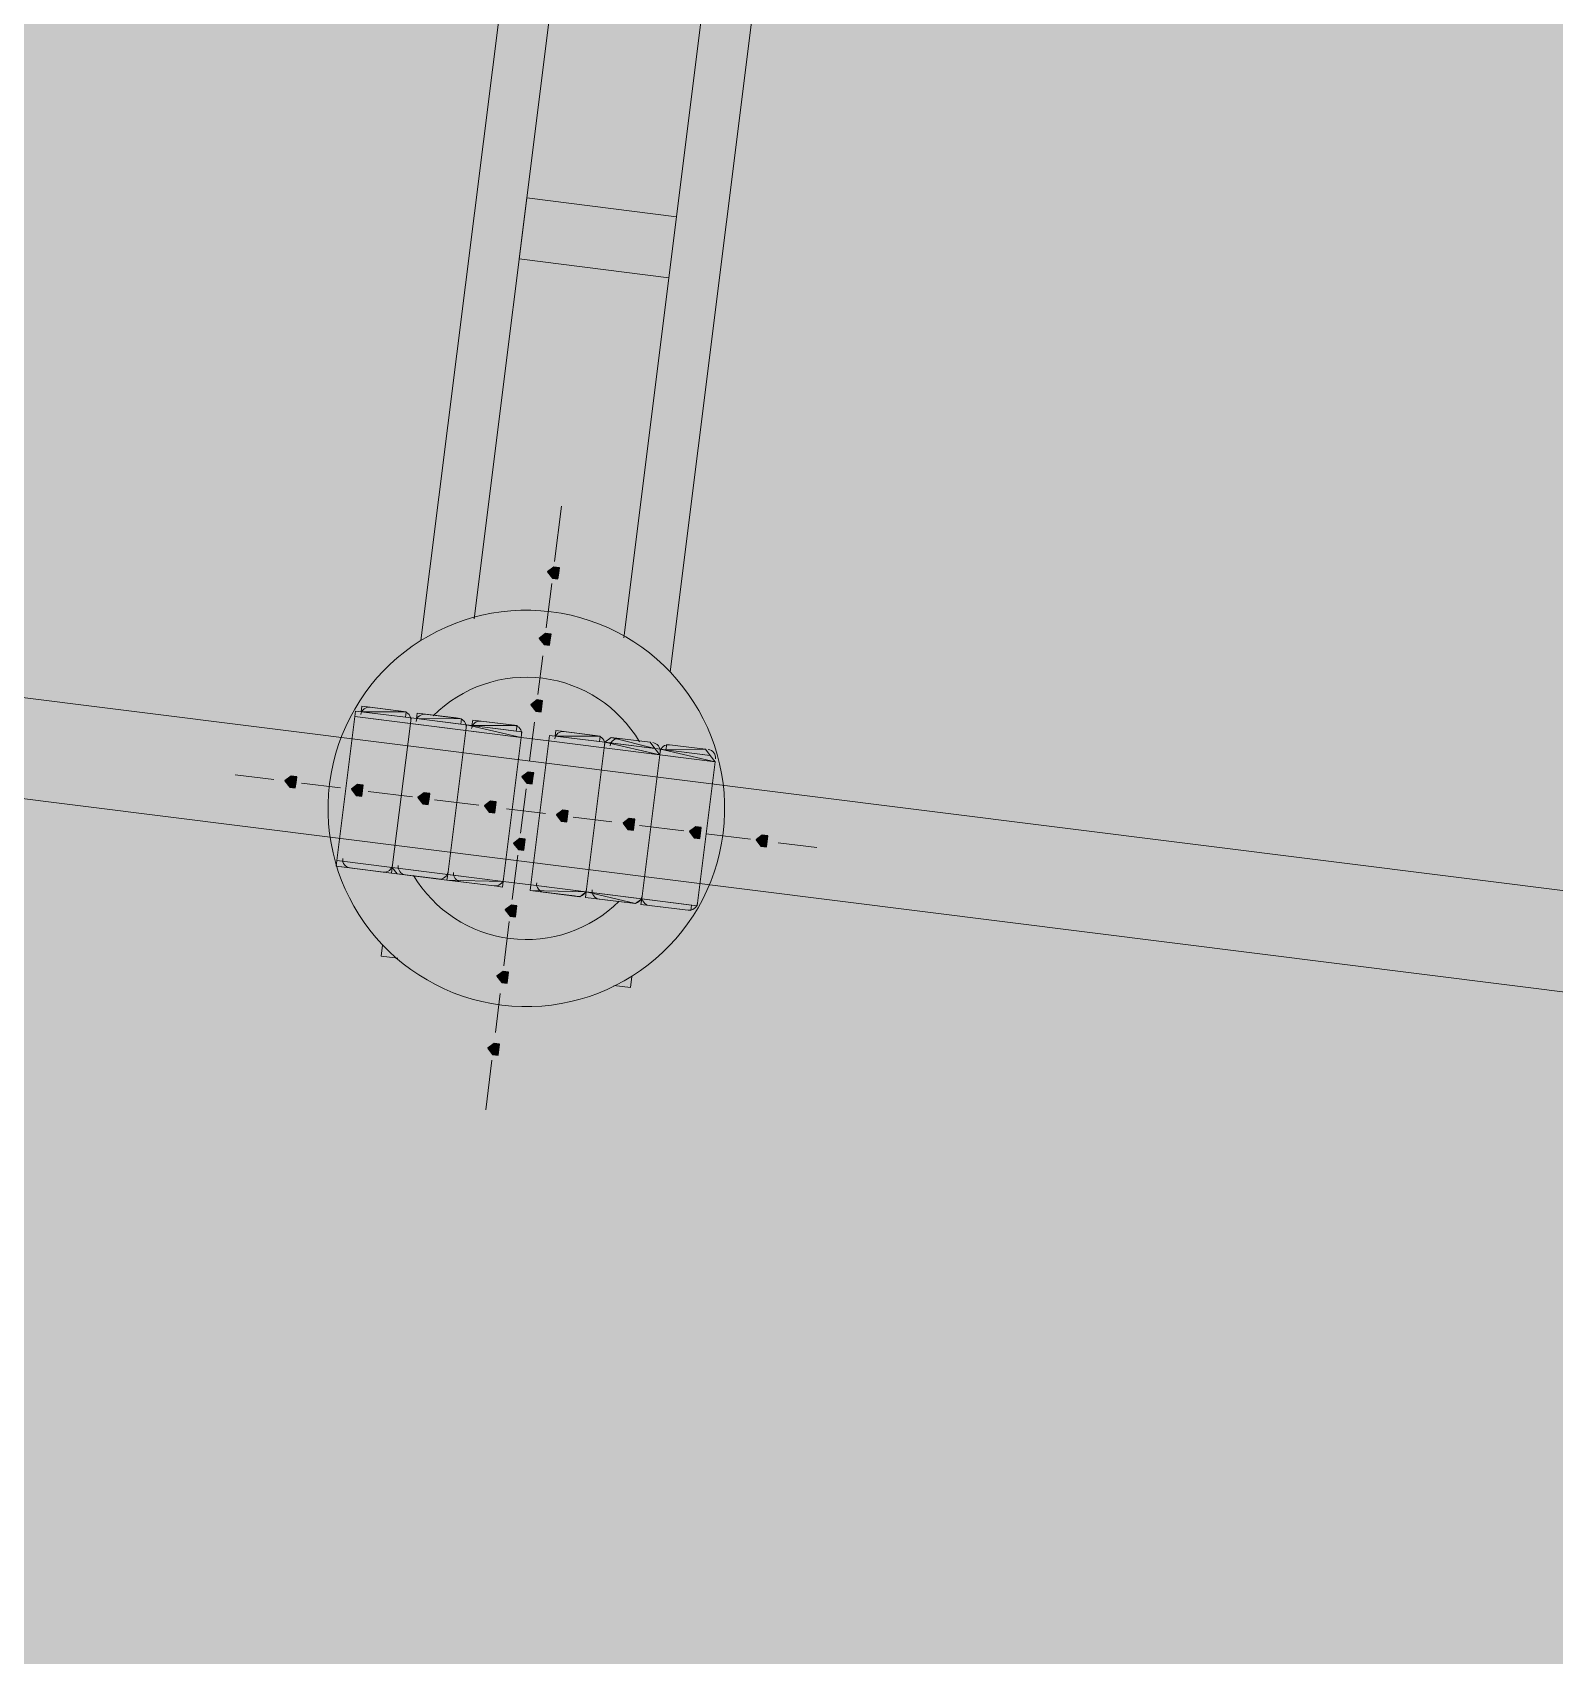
# Model space of a CAD drawing. Header units: metres. Extents: x -4 to 509425, y 7549 to 4732445.
# Drawn here: x 476043.665 to 476045.972, y 4719753.724 to 4719756.185 of the extents above; entities that cross this region are included whole.
import ezdxf

# ---------------------------------------------------------------- set-up
doc = ezdxf.new("R2010")
doc.units = ezdxf.units.M
doc.header["$LTSCALE"] = 0.01
doc.header["$MEASUREMENT"] = 0
doc.layers.get('0').update_dxf_attribs({"lineweight": 0})
doc.layers.add('_SUBESTACIÓN', color=1, linetype='Continuous')
doc.layers.add('SUBESTACION LA VID', color=253, linetype='Continuous')

# ---------------------------------------------------------------- blocks, each defined once
blk = doc.blocks.new('A$Cfff6051d')
at = {"layer": 'SUBESTACION LA VID', "transparency": 33554687}
h = blk.add_hatch(color=256, dxfattribs=at)
h.dxf.hatch_style = 2
h.paths.add_polyline_path([(476044.4628, 4719755.3651), (476044.4638, 4719755.3735), (476044.4554, 4719755.3746), (476044.446, 4719755.3672), (476044.4533, 4719755.3578), (476044.4617, 4719755.3567)])
h = blk.add_hatch(color=256, dxfattribs=at)
h.dxf.hatch_style = 2
h.paths.add_polyline_path([(476044.4501, 4719755.2643), (476044.4512, 4719755.2727), (476044.4428, 4719755.2738), (476044.4333, 4719755.2664), (476044.4407, 4719755.257), (476044.4491, 4719755.2559)])
h = blk.add_hatch(color=256, dxfattribs=at)
h.dxf.hatch_style = 2
h.paths.add_polyline_path([(476044.4375, 4719755.1635), (476044.4385, 4719755.1719), (476044.4301, 4719755.173), (476044.4207, 4719755.1656), (476044.428, 4719755.1562), (476044.4364, 4719755.1551)])
h = blk.add_hatch(color=256, dxfattribs=at)
h.dxf.hatch_style = 2
h.paths.add_polyline_path([(476044.0647, 4719755.0481), (476044.0657, 4719755.0565), (476044.0573, 4719755.0576), (476044.0479, 4719755.0502), (476044.0552, 4719755.0408), (476044.0636, 4719755.0397)])
h = blk.add_hatch(color=256, dxfattribs=at)
h.dxf.hatch_style = 2
h.paths.add_polyline_path([(476044.4238, 4719755.0543), (476044.4249, 4719755.0627), (476044.4165, 4719755.0638), (476044.407, 4719755.0564), (476044.4144, 4719755.0469), (476044.4228, 4719755.0459)])
h = blk.add_hatch(color=256, dxfattribs=at)
h.dxf.hatch_style = 2
h.paths.add_polyline_path([(476044.1655, 4719755.0355), (476044.1665, 4719755.0439), (476044.1581, 4719755.0449), (476044.1487, 4719755.0376), (476044.156, 4719755.0281), (476044.1644, 4719755.0271)])
h = blk.add_hatch(color=256, dxfattribs=at)
h.dxf.hatch_style = 2
h.paths.add_polyline_path([(476044.2663, 4719755.0228), (476044.2673, 4719755.0312), (476044.2589, 4719755.0323), (476044.2495, 4719755.025), (476044.2568, 4719755.0155), (476044.2652, 4719755.0144)])
h = blk.add_hatch(color=256, dxfattribs=at)
h.dxf.hatch_style = 2
h.paths.add_polyline_path([(476044.3671, 4719755.0102), (476044.3681, 4719755.0186), (476044.3597, 4719755.0197), (476044.3503, 4719755.0123), (476044.3576, 4719755.0029), (476044.366, 4719755.0018)])
h = blk.add_hatch(color=256, dxfattribs=at)
h.dxf.hatch_style = 2
h.paths.add_polyline_path([(476044.4763, 4719754.9965), (476044.4773, 4719755.0049), (476044.4689, 4719755.006), (476044.4595, 4719754.9986), (476044.4668, 4719754.9892), (476044.4752, 4719754.9881)])
h = blk.add_hatch(color=256, dxfattribs=at)
h.dxf.hatch_style = 2
h.paths.add_polyline_path([(476044.5771, 4719754.9839), (476044.5781, 4719754.9923), (476044.5697, 4719754.9933), (476044.5603, 4719754.986), (476044.5676, 4719754.9765), (476044.576, 4719754.9755)])
h = blk.add_hatch(color=256, dxfattribs=at)
h.dxf.hatch_style = 2
h.paths.add_polyline_path([(476044.6779, 4719754.9712), (476044.6789, 4719754.9796), (476044.6705, 4719754.9807), (476044.6611, 4719754.9734), (476044.6684, 4719754.9639), (476044.6768, 4719754.9628)])
h = blk.add_hatch(color=256, dxfattribs=at)
h.dxf.hatch_style = 2
h.paths.add_polyline_path([(476044.4112, 4719754.9535), (476044.4122, 4719754.9619), (476044.4038, 4719754.9629), (476044.3944, 4719754.9556), (476044.4017, 4719754.9461), (476044.4101, 4719754.9451)])
h = blk.add_hatch(color=256, dxfattribs=at)
h.dxf.hatch_style = 2
h.paths.add_polyline_path([(476044.7787, 4719754.9586), (476044.7797, 4719754.967), (476044.7713, 4719754.9681), (476044.7619, 4719754.9607), (476044.7692, 4719754.9513), (476044.7776, 4719754.9502)])
h = blk.add_hatch(color=256, dxfattribs=at)
h.dxf.hatch_style = 2
h.paths.add_polyline_path([(476044.3985, 4719754.8527), (476044.3996, 4719754.8611), (476044.3912, 4719754.8621), (476044.3817, 4719754.8548), (476044.3891, 4719754.8453), (476044.3975, 4719754.8443)])
h = blk.add_hatch(color=256, dxfattribs=at)
h.dxf.hatch_style = 2
h.paths.add_polyline_path([(476044.3859, 4719754.7519), (476044.3869, 4719754.7603), (476044.3785, 4719754.7613), (476044.3691, 4719754.754), (476044.3764, 4719754.7445), (476044.3848, 4719754.7435)])
h = blk.add_hatch(color=256, dxfattribs=at)
h.dxf.hatch_style = 2
h.paths.add_polyline_path([(476044.3722, 4719754.6427), (476044.3733, 4719754.6511), (476044.3649, 4719754.6521), (476044.3554, 4719754.6448), (476044.3627, 4719754.6353), (476044.3711, 4719754.6343)])
at = {"layer": 'SUBESTACION LA VID', "lineweight": 15}
for p, q in [((476072.2069, 4719751.5967), (475976.9555, 4719763.5384)), ((476072.1879, 4719751.4455), (475976.9365, 4719763.3871)), ((476044.2538, 4719755.2633), (476044.6308, 4719758.2706)), ((476044.7011, 4719758.2192), (476044.3346, 4719755.2959)), ((476044.6318, 4719755.2159), (476045.0088, 4719758.2233)), ((476044.9279, 4719758.1907), (476044.5614, 4719755.2674)), ((476044.467, 4719755.467), (476044.4565, 4719755.383)), ((476044.4523, 4719755.3494), (476044.4438, 4719755.2822)), ((476044.4386, 4719755.2402), (476044.4312, 4719755.1814)), ((476044.2233, 4719755.1562), (476044.1729, 4719755.1625)), ((476044.154, 4719755.1479), (476044.1266, 4719754.9294)), ((476044.238, 4719755.1373), (476044.2106, 4719754.9189)), ((476044.2106, 4719754.9189), (476044.238, 4719755.1373)), ((476044.3073, 4719755.1457), (476044.2569, 4719755.152)), ((476044.3913, 4719755.1352), (476044.3409, 4719755.1415)), ((476044.4259, 4719755.1394), (476044.4186, 4719755.0806)), ((476044.322, 4719755.1268), (476044.2946, 4719754.9084)), ((476044.2946, 4719754.9084), (476044.322, 4719755.1268)), ((476044.3786, 4719754.8978), (476044.406, 4719755.1163)), ((476044.4206, 4719754.8926), (476044.448, 4719755.111)), ((476044.4669, 4719755.1257), (476044.5173, 4719755.1194)), ((476044.5509, 4719755.1152), (476044.6013, 4719755.1088)), ((476044.6265, 4719755.1057), (476044.6853, 4719755.0983)), ((476044.532, 4719755.1005), (476044.5046, 4719754.8821)), ((476044.5046, 4719754.8821), (476044.532, 4719755.1005)), ((476044.616, 4719755.0899), (476044.5886, 4719754.8715)), ((476044.5886, 4719754.8715), (476044.616, 4719755.0899)), ((476044.7, 4719755.0794), (476044.6726, 4719754.861)), ((476044.0311, 4719755.0523), (476043.9723, 4719755.0597)), ((476044.1319, 4719755.0397), (476044.0731, 4719755.0471)), ((476044.2411, 4719755.026), (476044.1739, 4719755.0344)), ((476044.4133, 4719755.0385), (476044.4049, 4719754.9713)), ((476044.3419, 4719755.0134), (476044.2747, 4719755.0218)), ((476044.4427, 4719755.0007), (476044.3839, 4719755.0081)), ((476044.5435, 4719754.9881), (476044.4847, 4719754.9955)), ((476044.6527, 4719754.9744), (476044.5855, 4719754.9828)), ((476044.7535, 4719754.9618), (476044.6863, 4719754.9702)), ((476044.8543, 4719754.9491), (476044.7955, 4719754.9565)), ((476044.4007, 4719754.9377), (476044.3922, 4719754.8705)), ((476044.1423, 4719754.9189), (476044.1927, 4719754.9126)), ((476044.2263, 4719754.9084), (476044.2767, 4719754.9021)), ((476044.3103, 4719754.8979), (476044.3607, 4719754.8916)), ((476044.4867, 4719754.8758), (476044.4363, 4719754.8821)), ((476044.5707, 4719754.8652), (476044.5203, 4719754.8715)), ((476044.6547, 4719754.8547), (476044.5959, 4719754.8621)), ((476044.388, 4719754.8369), (476044.3796, 4719754.7697)), ((476044.3743, 4719754.7277), (476044.367, 4719754.6689)), ((476044.3617, 4719754.6269), (476044.3522, 4719754.5513))]:
    blk.add_line(p, q, dxfattribs=at)
at = {"layer": 'SUBESTACION LA VID', "lineweight": 0}
for p, q in [((476044.1634, 4719755.1552), (476044.2306, 4719755.1468)), ((476044.1634, 4719755.1552), (476044.2306, 4719755.1468)), ((476044.1634, 4719755.1552), (476044.2317, 4719755.1552)), ((476044.1645, 4719755.1636), (476044.2317, 4719755.1552)), ((476044.1729, 4719755.1625), (476044.2317, 4719755.1552)), ((476044.1729, 4719755.1625), (476044.2233, 4719755.1562)), ((476044.2485, 4719755.1531), (476044.3157, 4719755.1446)), ((476044.239, 4719755.1457), (476044.323, 4719755.1352)), ((476044.2474, 4719755.1447), (476044.3146, 4719755.1362)), ((476044.2474, 4719755.1447), (476044.3146, 4719755.1362)), ((476044.2474, 4719755.1447), (476044.3146, 4719755.1362)), ((476044.2474, 4719755.1447), (476044.3157, 4719755.1446)), ((476044.323, 4719755.1352), (476044.406, 4719755.1163)), ((476044.323, 4719755.1352), (476044.3986, 4719755.1257)), ((476044.3314, 4719755.1341), (476044.3986, 4719755.1257)), ((476044.3314, 4719755.1341), (476044.3986, 4719755.1257)), ((476044.3314, 4719755.1341), (476044.3986, 4719755.1257)), ((476044.3314, 4719755.1341), (476044.3997, 4719755.1341)), ((476044.3325, 4719755.1425), (476044.3997, 4719755.1341)), ((476044.3325, 4719755.1425), (476044.3913, 4719755.1352)), ((476044.322, 4719755.1268), (476044.406, 4719755.1163)), ((476044.322, 4719755.1268), (476044.406, 4719755.1163)), ((476044.448, 4719755.111), (476044.532, 4719755.1005)), ((476044.449, 4719755.1194), (476044.5246, 4719755.1099)), ((476044.4574, 4719755.1183), (476044.5246, 4719755.1099)), ((476044.4574, 4719755.1183), (476044.5246, 4719755.1099)), ((476044.4574, 4719755.1183), (476044.5246, 4719755.1099)), ((476044.4574, 4719755.1183), (476044.5257, 4719755.1183)), ((476044.4585, 4719755.1267), (476044.5257, 4719755.1183)), ((476044.4669, 4719755.1257), (476044.5257, 4719755.1183)), ((476044.533, 4719755.1089), (476044.617, 4719755.0983)), ((476044.533, 4719755.1089), (476044.6086, 4719755.0994)), ((476044.533, 4719755.1089), (476044.6086, 4719755.0994)), ((476044.5414, 4719755.1078), (476044.6086, 4719755.0994)), ((476044.5425, 4719755.1162), (476044.6086, 4719755.0994)), ((476044.5425, 4719755.1162), (476044.6013, 4719755.1088)), ((476044.5425, 4719755.1162), (476044.6013, 4719755.1088)), ((476044.5509, 4719755.1152), (476044.6013, 4719755.1088)), ((476044.6265, 4719755.1057), (476044.6853, 4719755.0983)), ((476044.6265, 4719755.1057), (476044.6853, 4719755.0983)), ((476044.532, 4719755.1005), (476044.616, 4719755.0899)), ((476044.616, 4719755.0899), (476044.7, 4719755.0794)), ((476044.616, 4719755.0899), (476044.7, 4719755.0794)), ((476044.617, 4719755.0983), (476044.6926, 4719755.0888)), ((476044.617, 4719755.0983), (476044.6926, 4719755.0888)), ((476044.6254, 4719755.0973), (476044.6853, 4719755.0983)), ((476044.6254, 4719755.0973), (476044.6926, 4719755.0888)), ((476044.2011, 4719754.9116), (476044.1339, 4719754.92)), ((476044.2011, 4719754.9116), (476044.1339, 4719754.92)), ((476044.2011, 4719754.9116), (476044.1339, 4719754.92)), ((476044.2011, 4719754.9116), (476044.1423, 4719754.9189)), ((476044.2935, 4719754.9), (476044.2095, 4719754.9105)), ((476044.2946, 4719754.9084), (476044.2106, 4719754.9189)), ((476044.2946, 4719754.9084), (476044.2106, 4719754.9189)), ((476044.2946, 4719754.9084), (476044.2106, 4719754.9189)), ((476044.2767, 4719754.9021), (476044.2179, 4719754.9095)), ((476044.2851, 4719754.901), (476044.2179, 4719754.9095)), ((476044.2851, 4719754.901), (476044.2179, 4719754.9095)), ((476044.2851, 4719754.901), (476044.2179, 4719754.9095)), ((476044.2851, 4719754.901), (476044.2179, 4719754.9095)), ((476044.2851, 4719754.901), (476044.2179, 4719754.9095)), ((476044.3786, 4719754.8978), (476044.2946, 4719754.9084)), ((476044.3691, 4719754.8905), (476044.2935, 4719754.9)), ((476044.3786, 4719754.8978), (476044.2935, 4719754.9)), ((476044.3691, 4719754.8905), (476044.3019, 4719754.8989)), ((476044.3691, 4719754.8905), (476044.3019, 4719754.8989)), ((476044.3691, 4719754.8905), (476044.3019, 4719754.8989)), ((476044.3691, 4719754.8905), (476044.3019, 4719754.8989)), ((476044.5046, 4719754.8821), (476044.4206, 4719754.8926)), ((476044.4867, 4719754.8758), (476044.4279, 4719754.8831)), ((476044.4951, 4719754.8747), (476044.4279, 4719754.8831)), ((476044.4951, 4719754.8747), (476044.4279, 4719754.8831)), ((476044.5802, 4719754.8726), (476044.5046, 4719754.8821)), ((476044.5791, 4719754.8642), (476044.5035, 4719754.8737)), ((476044.5791, 4719754.8642), (476044.5035, 4719754.8737)), ((476044.5707, 4719754.8652), (476044.5119, 4719754.8726)), ((476044.5791, 4719754.8642), (476044.5119, 4719754.8726)), ((476044.5707, 4719754.8652), (476044.5203, 4719754.8715)), ((476044.6631, 4719754.8536), (476044.5875, 4719754.8631)), ((476044.6631, 4719754.8536), (476044.5875, 4719754.8631)), ((476044.6631, 4719754.8536), (476044.5875, 4719754.8631)), ((476044.6547, 4719754.8547), (476044.5959, 4719754.8621)), ((476044.6547, 4719754.8547), (476044.5959, 4719754.8621)), ((476044.6547, 4719754.8547), (476044.5959, 4719754.8621)), ((476044.6631, 4719754.8536), (476044.5959, 4719754.8621)), ((476044.6631, 4719754.8536), (476044.5959, 4719754.8621))]:
    blk.add_line(p, q, dxfattribs=at)
at = {"layer": 'SUBESTACION LA VID', "lineweight": 15}
for points in [[(476072.1879, 4719751.4455), (476072.2069, 4719751.5967), (475976.9555, 4719763.5384), (475976.9365, 4719763.3871), (476072.1879, 4719751.4455)], [(476044.4031, 4719755.8419), (476044.4147, 4719755.9343), (476044.6415, 4719755.9058), (476044.6299, 4719755.8134), (476044.4031, 4719755.8419)], [(476044.2737, 4719755.1499), (476044.2569, 4719755.152), (476044.2485, 4719755.1531), (476044.2474, 4719755.1447), (476044.239, 4719755.1457), (476044.238, 4719755.1373), (476044.239, 4719755.1457), (476044.2306, 4719755.1468), (476044.2317, 4719755.1552), (476044.2233, 4719755.1562), (476044.1729, 4719755.1625), (476044.1645, 4719755.1636), (476044.1634, 4719755.1552), (476044.155, 4719755.1563), (476044.154, 4719755.1479), (476044.1266, 4719754.9294), (476044.1255, 4719754.921), (476044.1339, 4719754.92), (476044.1423, 4719754.9189), (476044.1927, 4719754.9126), (476044.2011, 4719754.9116), (476044.2095, 4719754.9105), (476044.2106, 4719754.9189), (476044.2179, 4719754.9095), (476044.2263, 4719754.9084), (476044.2767, 4719754.9021), (476044.2851, 4719754.901), (476044.2935, 4719754.9), (476044.2946, 4719754.9084), (476044.2935, 4719754.9), (476044.3019, 4719754.8989), (476044.3103, 4719754.8979), (476044.3607, 4719754.8916), (476044.3691, 4719754.8905), (476044.3775, 4719754.8894), (476044.3786, 4719754.8978), (476044.4206, 4719754.8926), (476044.4195, 4719754.8842), (476044.4279, 4719754.8831), (476044.4363, 4719754.8821), (476044.4867, 4719754.8758), (476044.4951, 4719754.8747), (476044.5046, 4719754.8821), (476044.5035, 4719754.8737), (476044.5119, 4719754.8726), (476044.5203, 4719754.8715), (476044.5707, 4719754.8652), (476044.5791, 4719754.8642), (476044.5886, 4719754.8715), (476044.5875, 4719754.8631), (476044.5959, 4719754.8621), (476044.6547, 4719754.8547), (476044.6631, 4719754.8536), (476044.6642, 4719754.862), (476044.6726, 4719754.861), (476044.7, 4719755.0794), (476044.6926, 4719755.0888), (476044.6853, 4719755.0983), (476044.6265, 4719755.1057), (476044.6254, 4719755.0973), (476044.617, 4719755.0983), (476044.616, 4719755.0899), (476044.6086, 4719755.0994), (476044.6013, 4719755.1088), (476044.5509, 4719755.1152), (476044.5425, 4719755.1162), (476044.533, 4719755.1089), (476044.532, 4719755.1005), (476044.533, 4719755.1089), (476044.5246, 4719755.1099), (476044.5257, 4719755.1183), (476044.5173, 4719755.1194), (476044.4669, 4719755.1257), (476044.4585, 4719755.1267), (476044.4574, 4719755.1183), (476044.449, 4719755.1194), (476044.448, 4719755.111), (476044.406, 4719755.1163), (476044.407, 4719755.1247), (476044.3986, 4719755.1257), (476044.3997, 4719755.1341), (476044.3913, 4719755.1352), (476044.3409, 4719755.1415), (476044.3325, 4719755.1425), (476044.3314, 4719755.1341), (476044.323, 4719755.1352), (476044.322, 4719755.1268), (476044.323, 4719755.1352), (476044.3146, 4719755.1362), (476044.3157, 4719755.1446), (476044.3073, 4719755.1457), (476044.2737, 4719755.1499)], [(476044.2189, 4719754.7813), (476044.1937, 4719754.7845), (476044.1958, 4719754.8013)], [(476044.5466, 4719754.7403), (476044.5718, 4719754.7371), (476044.5739, 4719754.7539)]]:
    blk.add_lwpolyline(points, dxfattribs=at)
at = {"layer": 'SUBESTACION LA VID'}
for points in [[(476044.4628, 4719755.3651), (476044.4638, 4719755.3735), (476044.4554, 4719755.3746), (476044.446, 4719755.3672), (476044.4533, 4719755.3578), (476044.4617, 4719755.3567)], [(476044.4501, 4719755.2643), (476044.4512, 4719755.2727), (476044.4428, 4719755.2738), (476044.4333, 4719755.2664), (476044.4407, 4719755.257), (476044.4491, 4719755.2559)], [(476044.4375, 4719755.1635), (476044.4385, 4719755.1719), (476044.4301, 4719755.173), (476044.4207, 4719755.1656), (476044.428, 4719755.1562), (476044.4364, 4719755.1551)], [(476044.0647, 4719755.0481), (476044.0657, 4719755.0565), (476044.0573, 4719755.0576), (476044.0479, 4719755.0502), (476044.0552, 4719755.0408), (476044.0636, 4719755.0397)], [(476044.4238, 4719755.0543), (476044.4249, 4719755.0627), (476044.4165, 4719755.0638), (476044.407, 4719755.0564), (476044.4144, 4719755.0469), (476044.4228, 4719755.0459)], [(476044.1655, 4719755.0355), (476044.1665, 4719755.0439), (476044.1581, 4719755.0449), (476044.1487, 4719755.0376), (476044.156, 4719755.0281), (476044.1644, 4719755.0271)], [(476044.2663, 4719755.0228), (476044.2673, 4719755.0312), (476044.2589, 4719755.0323), (476044.2495, 4719755.025), (476044.2568, 4719755.0155), (476044.2652, 4719755.0144)], [(476044.3671, 4719755.0102), (476044.3681, 4719755.0186), (476044.3597, 4719755.0197), (476044.3503, 4719755.0123), (476044.3576, 4719755.0029), (476044.366, 4719755.0018)], [(476044.4763, 4719754.9965), (476044.4773, 4719755.0049), (476044.4689, 4719755.006), (476044.4595, 4719754.9986), (476044.4668, 4719754.9892), (476044.4752, 4719754.9881)], [(476044.5771, 4719754.9839), (476044.5781, 4719754.9923), (476044.5697, 4719754.9933), (476044.5603, 4719754.986), (476044.5676, 4719754.9765), (476044.576, 4719754.9755)], [(476044.6779, 4719754.9712), (476044.6789, 4719754.9796), (476044.6705, 4719754.9807), (476044.6611, 4719754.9734), (476044.6684, 4719754.9639), (476044.6768, 4719754.9628)], [(476044.4112, 4719754.9535), (476044.4122, 4719754.9619), (476044.4038, 4719754.9629), (476044.3944, 4719754.9556), (476044.4017, 4719754.9461), (476044.4101, 4719754.9451)], [(476044.7787, 4719754.9586), (476044.7797, 4719754.967), (476044.7713, 4719754.9681), (476044.7619, 4719754.9607), (476044.7692, 4719754.9513), (476044.7776, 4719754.9502)], [(476044.3985, 4719754.8527), (476044.3996, 4719754.8611), (476044.3912, 4719754.8621), (476044.3817, 4719754.8548), (476044.3891, 4719754.8453), (476044.3975, 4719754.8443)], [(476044.3859, 4719754.7519), (476044.3869, 4719754.7603), (476044.3785, 4719754.7613), (476044.3691, 4719754.754), (476044.3764, 4719754.7445), (476044.3848, 4719754.7435)], [(476044.3722, 4719754.6427), (476044.3733, 4719754.6511), (476044.3649, 4719754.6521), (476044.3554, 4719754.6448), (476044.3627, 4719754.6353), (476044.3711, 4719754.6343)]]:
    blk.add_lwpolyline(points, close=True, dxfattribs=at)
at = {"layer": 'SUBESTACION LA VID', "lineweight": 0}
for points in [[(476044.4628, 4719755.3651), (476044.4638, 4719755.3735), (476044.4554, 4719755.3746), (476044.446, 4719755.3672), (476044.4533, 4719755.3578), (476044.4617, 4719755.3567)], [(476044.4501, 4719755.2643), (476044.4512, 4719755.2727), (476044.4428, 4719755.2738), (476044.4333, 4719755.2664), (476044.4407, 4719755.257), (476044.4491, 4719755.2559)], [(476044.4375, 4719755.1635), (476044.4385, 4719755.1719), (476044.4301, 4719755.173), (476044.4207, 4719755.1656), (476044.428, 4719755.1562), (476044.4364, 4719755.1551)], [(476044.0647, 4719755.0481), (476044.0657, 4719755.0565), (476044.0573, 4719755.0576), (476044.0479, 4719755.0502), (476044.0552, 4719755.0408), (476044.0636, 4719755.0397)], [(476044.4238, 4719755.0543), (476044.4249, 4719755.0627), (476044.4165, 4719755.0638), (476044.407, 4719755.0564), (476044.4144, 4719755.0469), (476044.4228, 4719755.0459)], [(476044.1655, 4719755.0355), (476044.1665, 4719755.0439), (476044.1581, 4719755.0449), (476044.1487, 4719755.0376), (476044.156, 4719755.0281), (476044.1644, 4719755.0271)], [(476044.2663, 4719755.0228), (476044.2673, 4719755.0312), (476044.2589, 4719755.0323), (476044.2495, 4719755.025), (476044.2568, 4719755.0155), (476044.2652, 4719755.0144)], [(476044.3671, 4719755.0102), (476044.3681, 4719755.0186), (476044.3597, 4719755.0197), (476044.3503, 4719755.0123), (476044.3576, 4719755.0029), (476044.366, 4719755.0018)], [(476044.4763, 4719754.9965), (476044.4773, 4719755.0049), (476044.4689, 4719755.006), (476044.4595, 4719754.9986), (476044.4668, 4719754.9892), (476044.4752, 4719754.9881)], [(476044.5771, 4719754.9839), (476044.5781, 4719754.9923), (476044.5697, 4719754.9933), (476044.5603, 4719754.986), (476044.5676, 4719754.9765), (476044.576, 4719754.9755)], [(476044.6779, 4719754.9712), (476044.6789, 4719754.9796), (476044.6705, 4719754.9807), (476044.6611, 4719754.9734), (476044.6684, 4719754.9639), (476044.6768, 4719754.9628)], [(476044.4112, 4719754.9535), (476044.4122, 4719754.9619), (476044.4038, 4719754.9629), (476044.3944, 4719754.9556), (476044.4017, 4719754.9461), (476044.4101, 4719754.9451)], [(476044.7787, 4719754.9586), (476044.7797, 4719754.967), (476044.7713, 4719754.9681), (476044.7619, 4719754.9607), (476044.7692, 4719754.9513), (476044.7776, 4719754.9502)], [(476044.3985, 4719754.8527), (476044.3996, 4719754.8611), (476044.3912, 4719754.8621), (476044.3817, 4719754.8548), (476044.3891, 4719754.8453), (476044.3975, 4719754.8443)], [(476044.3859, 4719754.7519), (476044.3869, 4719754.7603), (476044.3785, 4719754.7613), (476044.3691, 4719754.754), (476044.3764, 4719754.7445), (476044.3848, 4719754.7435)], [(476044.3722, 4719754.6427), (476044.3733, 4719754.6511), (476044.3649, 4719754.6521), (476044.3554, 4719754.6448), (476044.3627, 4719754.6353), (476044.3711, 4719754.6343)]]:
    blk.add_lwpolyline(points, close=True, dxfattribs=at)
for points in [[(476044.155, 4719755.1563), (476044.239, 4719755.1457), (476044.155, 4719755.1563)], [(476044.407, 4719755.1247), (476044.323, 4719755.1352), (476044.239, 4719755.1457), (476044.155, 4719755.1563)], [(476044.1634, 4719755.1552), (476044.239, 4719755.1457), (476044.3146, 4719755.1362)], [(476044.2485, 4719755.1531), (476044.3073, 4719755.1457), (476044.2569, 4719755.152)], [(476044.406, 4719755.1163), (476044.154, 4719755.1479), (476044.322, 4719755.1268)], [(476044.322, 4719755.1268), (476044.238, 4719755.1373), (476044.154, 4719755.1479)], [(476044.154, 4719755.1479), (476044.238, 4719755.1373), (476044.322, 4719755.1268)], [(476044.407, 4719755.1247), (476044.323, 4719755.1352), (476044.239, 4719755.1457)], [(476044.616, 4719755.0899), (476044.532, 4719755.1005), (476044.448, 4719755.111), (476044.532, 4719755.1005)], [(476044.616, 4719755.0899), (476044.533, 4719755.1089), (476044.449, 4719755.1194)], [(476044.449, 4719755.1194), (476044.533, 4719755.1089), (476044.6086, 4719755.0994)], [(476044.7, 4719755.0794), (476044.617, 4719755.0983), (476044.6926, 4719755.0888)], [(476044.617, 4719755.0983), (476044.6926, 4719755.0888), (476044.617, 4719755.0983)], [(476044.1339, 4719754.92), (476044.2095, 4719754.9105), (476044.1255, 4719754.921)], [(476044.2106, 4719754.9189), (476044.1266, 4719754.9294), (476044.2106, 4719754.9189)], [(476044.1266, 4719754.9294), (476044.2106, 4719754.9189), (476044.2946, 4719754.9084), (476044.3786, 4719754.8978), (476044.2946, 4719754.9084)], [(476044.1266, 4719754.9294), (476044.2106, 4719754.9189), (476044.3786, 4719754.8978)], [(476044.2011, 4719754.9116), (476044.1423, 4719754.9189), (476044.2011, 4719754.9116)], [(476044.2179, 4719754.9095), (476044.2935, 4719754.9), (476044.3691, 4719754.8905)], [(476044.3103, 4719754.8979), (476044.3691, 4719754.8905), (476044.3019, 4719754.8989)], [(476044.4951, 4719754.8747), (476044.4195, 4719754.8842), (476044.5046, 4719754.8821), (476044.5791, 4719754.8642)], [(476044.4206, 4719754.8926), (476044.5046, 4719754.8821), (476044.5886, 4719754.8715)], [(476044.6726, 4719754.861), (476044.4206, 4719754.8926), (476044.5046, 4719754.8821)], [(476044.4951, 4719754.8747), (476044.4279, 4719754.8831), (476044.4951, 4719754.8747)], [(476044.5886, 4719754.8715), (476044.5046, 4719754.8821), (476044.5886, 4719754.8715), (476044.6726, 4719754.861)], [(476044.5046, 4719754.8821), (476044.6726, 4719754.861), (476044.5886, 4719754.8715)], [(476044.5791, 4719754.8642), (476044.5119, 4719754.8726), (476044.5791, 4719754.8642)], [(476044.6642, 4719754.862), (476044.5886, 4719754.8715), (476044.6642, 4719754.862)]]:
    blk.add_lwpolyline(points, dxfattribs=at)
at = {"layer": 'SUBESTACION LA VID'}
for points in [[(475976.8769, 4719766.927), (475976.8769, 4719766.927), (475976.8959, 4719767.0782), (475976.8959, 4719767.0782), (475976.8959, 4719767.0782), (476072.6239, 4719754.9233), (476072.6239, 4719754.9233), (476072.6239, 4719754.9233), (475976.8769, 4719766.927), (475976.8769, 4719766.927)], [(475976.8959, 4719767.0782), (475976.8959, 4719767.0782), (476072.6239, 4719754.9233), (476072.6239, 4719754.9233), (476072.6239, 4719754.9233), (476072.6429, 4719755.0745), (476072.6429, 4719755.0745), (476072.6429, 4719755.0745), (475976.8959, 4719767.0782), (475976.8959, 4719767.0782)]]:
    blk.add_open_spline(points, degree=3, knots=[0, 0, 0, 0, 1, 1, 1, 2, 2, 2, 3, 3, 3, 3], dxfattribs=at)
at = {"layer": 'SUBESTACION LA VID', "lineweight": 0}
for points in [[(475976.8769, 4719766.927), (475976.8769, 4719766.927), (475976.8959, 4719767.0782), (475976.8959, 4719767.0782), (475976.8959, 4719767.0782), (476072.6239, 4719754.9233), (476072.6239, 4719754.9233), (476072.6239, 4719754.9233), (475976.8769, 4719766.927), (475976.8769, 4719766.927)], [(475976.8959, 4719767.0782), (475976.8959, 4719767.0782), (476072.6239, 4719754.9233), (476072.6239, 4719754.9233), (476072.6239, 4719754.9233), (476072.6429, 4719755.0745), (476072.6429, 4719755.0745), (476072.6429, 4719755.0745), (475976.8959, 4719767.0782), (475976.8959, 4719767.0782)]]:
    blk.add_open_spline(points, degree=3, knots=[0, 0, 0, 0, 1, 1, 1, 2, 2, 2, 3, 3, 3, 3], dxfattribs=at)
at = {"layer": 'SUBESTACION LA VID', "lineweight": 15}
for points, knots in [([(476044.1156, 4719755.046), (476044.0949, 4719754.8813), (476044.2117, 4719754.7311), (476044.3764, 4719754.7104), (476044.5411, 4719754.6898), (476044.6914, 4719754.8065), (476044.712, 4719754.9712), (476044.7327, 4719755.1359), (476044.6159, 4719755.2862), (476044.4512, 4719755.3068), (476044.2865, 4719755.3275), (476044.1362, 4719755.2107), (476044.1156, 4719755.046)], [0, 0, 0, 0, 1, 1, 1, 2, 2, 2, 3, 3, 3, 4, 4, 4, 4]), ([(476044.5852, 4719755.1097), (476044.5539, 4719755.1628), (476044.4997, 4719755.1984), (476044.4386, 4719755.206), (476044.3774, 4719755.2137), (476044.3161, 4719755.1926), (476044.2727, 4719755.1489)], [0, 0, 0, 0, 1, 1, 1, 2, 2, 2, 2]), ([(476044.2428, 4719754.9069), (476044.2742, 4719754.8542), (476044.3281, 4719754.8188), (476044.3891, 4719754.8112), (476044.45, 4719754.8036), (476044.511, 4719754.8245), (476044.5544, 4719754.8679)], [0, 0, 0, 0, 1, 1, 1, 2, 2, 2, 2])]:
    blk.add_open_spline(points, degree=3, knots=knots, dxfattribs=at)
for points in [[(476044.1771, 4719755.162), (476044.1701, 4719755.1629), (476044.1638, 4719755.158), (476044.1629, 4719755.151)], [(476044.2385, 4719755.1415), (476044.2394, 4719755.1485), (476044.2344, 4719755.1548), (476044.2275, 4719755.1557)], [(476044.2611, 4719755.1515), (476044.2541, 4719755.1524), (476044.2478, 4719755.1474), (476044.2469, 4719755.1405)], [(476044.3225, 4719755.131), (476044.3234, 4719755.1379), (476044.3184, 4719755.1443), (476044.3115, 4719755.1452)], [(476044.3451, 4719755.141), (476044.3381, 4719755.1418), (476044.3318, 4719755.1369), (476044.3309, 4719755.1299)], [(476044.4065, 4719755.1205), (476044.4074, 4719755.1274), (476044.4024, 4719755.1338), (476044.3955, 4719755.1346)], [(476044.4711, 4719755.1252), (476044.4641, 4719755.126), (476044.4578, 4719755.1211), (476044.4569, 4719755.1141)], [(476044.5325, 4719755.1047), (476044.5334, 4719755.1116), (476044.5284, 4719755.118), (476044.5215, 4719755.1188)], [(476044.5551, 4719755.1146), (476044.5481, 4719755.1155), (476044.5418, 4719755.1106), (476044.5409, 4719755.1036)], [(476044.6165, 4719755.0941), (476044.6174, 4719755.1011), (476044.6124, 4719755.1074), (476044.6055, 4719755.1083)], [(476044.6307, 4719755.1051), (476044.6237, 4719755.106), (476044.6174, 4719755.1011), (476044.6165, 4719755.0941)], [(476044.7005, 4719755.0836), (476044.7014, 4719755.0906), (476044.6965, 4719755.0969), (476044.6895, 4719755.0978)], [(476044.1355, 4719754.9326), (476044.1346, 4719754.9256), (476044.1396, 4719754.9193), (476044.1465, 4719754.9184)], [(476044.1969, 4719754.9121), (476044.2039, 4719754.9112), (476044.2102, 4719754.9162), (476044.2111, 4719754.9231)], [(476044.2195, 4719754.9221), (476044.2186, 4719754.9151), (476044.2236, 4719754.9088), (476044.2305, 4719754.9079)], [(476044.2809, 4719754.9016), (476044.2879, 4719754.9007), (476044.2942, 4719754.9056), (476044.2951, 4719754.9126)], [(476044.3035, 4719754.9115), (476044.3026, 4719754.9046), (476044.3076, 4719754.8982), (476044.3145, 4719754.8973)], [(476044.3649, 4719754.891), (476044.3719, 4719754.8902), (476044.3782, 4719754.8951), (476044.3791, 4719754.902)], [(476044.4295, 4719754.8957), (476044.4286, 4719754.8888), (476044.4336, 4719754.8824), (476044.4405, 4719754.8816)], [(476044.4909, 4719754.8752), (476044.4979, 4719754.8744), (476044.5042, 4719754.8793), (476044.5051, 4719754.8863)], [(476044.5135, 4719754.8852), (476044.5126, 4719754.8782), (476044.5176, 4719754.8719), (476044.5245, 4719754.871)], [(476044.5749, 4719754.8647), (476044.5819, 4719754.8638), (476044.5883, 4719754.8688), (476044.5891, 4719754.8757)], [(476044.5891, 4719754.8757), (476044.5883, 4719754.8688), (476044.5932, 4719754.8624), (476044.6001, 4719754.8615)], [(476044.6589, 4719754.8542), (476044.6659, 4719754.8533), (476044.6723, 4719754.8582), (476044.6731, 4719754.8652)]]:
    blk.add_open_spline(points, degree=3, dxfattribs=at)

msp = doc.modelspace()

# ---------------------------------------------------------------- hatches: boundary and pattern name
at = {"layer": '_SUBESTACIÓN', "transparency": 33554559}
h = msp.add_hatch(color=1, dxfattribs=at)
h.dxf.hatch_style = 1
h.paths.add_polyline_path([(475968.6399, 4719805.825), (476089.9386, 4719790.615), (476078.1686, 4719696.74), (475956.8686, 4719711.9502)])

# ---------------------------------------------------------------- block references
at = {"linetype": 'Continuous'}
msp.add_blockref('A$Cfff6051d', (0, 0), dxfattribs=at)

doc.saveas('drawing.dxf')
